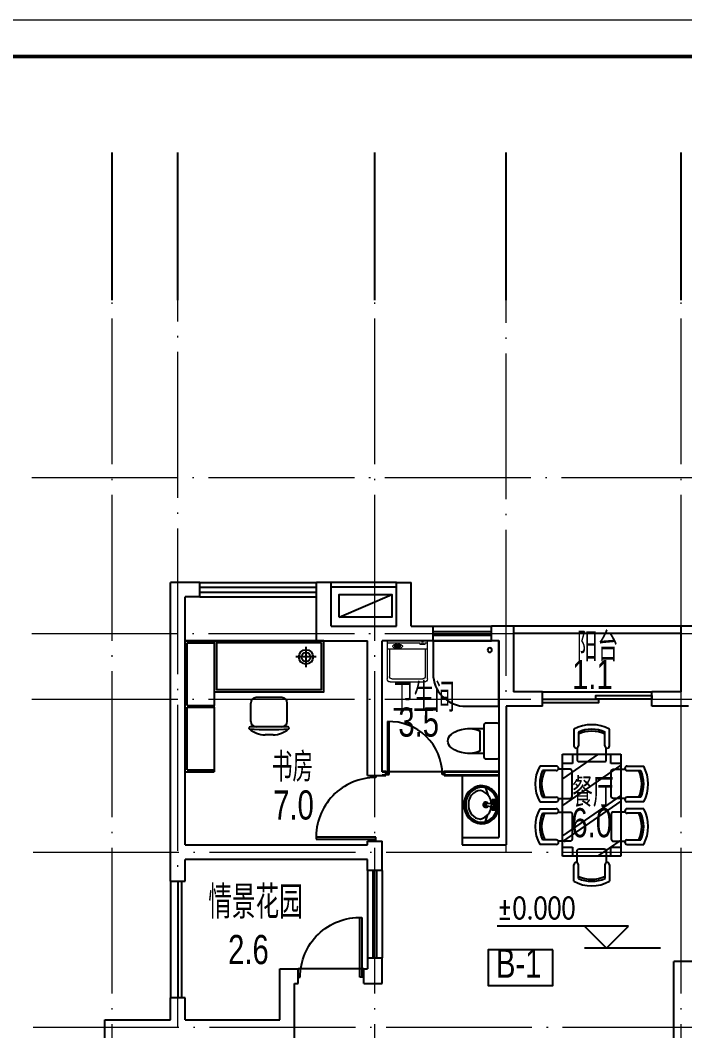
# Model space of a CAD drawing. Extents: x 1332633 to 1595679, y 264824 to 640777.
# Drawn here: x 1345871 to 1354982, y 626916 to 640777 of the extents above; entities that cross this region are included whole.
import ezdxf
from ezdxf.enums import TextEntityAlignment as Align

# ---------------------------------------------------------------- set-up
doc = ezdxf.new("R2010")
doc.units = 0
doc.header["$LTSCALE"] = 1000
doc.header["$MEASUREMENT"] = 0
doc.linetypes.add('DOTE', pattern=[2.42, 2, -0.2, 0.02, -0.2])
doc.layers.get('0').update_dxf_attribs({"linetype": 'CONTINUOUS'})
for name, color, linetype in [('3T_WOOD', 21, 'CONTINUOUS'), ('A-BALCONY_建筑阳台_', 6, 'CONTINUOUS'), ('A-Fur1(建筑厨卫洁具)', 136, 'CONTINUOUS'), ('A-Fur2(建筑家具)', 33, 'CONTINUOUS'), ('A-FUR2_建筑家具_', 33, 'CONTINUOUS'), ('A-FUR2_建筑家具_-RefEdit0', 33, 'CONTINUOUS'), ('A-Ground(室外构件)', 31, 'CONTINUOUS'), ('A-Hz1(房间名称)', 4, 'CONTINUOUS'), ('A-Hz3(房间面积)', 2, 'CONTINUOUS'), ('A-Wall(建筑墙)', 255, 'CONTINUOUS'), ('A-WALL_建筑墙_', 255, 'CONTINUOUS'), ('A-WINDOW(建筑门窗)', 4, 'CONTINUOUS'), ('AXIS', 3, 'CONTINUOUS'), ('C-sheet(通用-图框)', 7, 'CONTINUOUS'), ('DIM_ELEV', 3, 'CONTINUOUS'), ('管井', 5, 'CONTINUOUS')]:
    doc.layers.add(name, color=color, linetype=linetype)
for name, color, linetype, lineweight in [('_公共_图框', 4, 'CONTINUOUS', 5), ('DOTE', 1, 'DOTE', 13), ('JJ', 8, 'CONTINUOUS', 0), ('PUB_TEXT', 7, 'CONTINUOUS', 13), ('WALL', 2, 'CONTINUOUS', 35)]:
    doc.layers.add(name, color=color, linetype=linetype, lineweight=lineweight)
doc.styles.add('_TCH_DIM', font='SIMPLEX', dxfattribs={"width": 0.8, "bigfont": 'HZTXT'})
doc.styles.add('DIM', font='txt')
doc.styles.get("Standard").update_dxf_attribs({"font": 'GBENOR', "bigfont": 'GBCBIG'})
doc.styles.add('SUNYAT1', font='3yromans.shx', dxfattribs={"width": 0.75, "bigfont": '3yhztxt.shx'})
doc.styles.add('图框文字', font='SIMKAI.TTF')

# ---------------------------------------------------------------- blocks, each defined once
blk = doc.blocks.new('A$C3174277A')
at = {"layer": 'A-FUR2_建筑家具_'}
for p, q in [((0, 0), (0, 1800)), ((400, 1800), (0, 1800)), ((27, 913), (27, 1773)), ((27, 1773), (400, 1773)), ((400, 1800), (400, 1773)), ((400, 1773), (400, 913)), ((27, 913), (400, 913)), ((27, 887), (400, 887)), ((27, 27), (27, 887)), ((400, 887), (400, 913)), ((400, 887), (400, 0)), ((0, 0), (400, 0)), ((27, 27), (400, 27))]:
    blk.add_line(p, q, dxfattribs=at)
blk = doc.blocks.new('A$C1AB821B2')
at = {"layer": 'A-FUR2_建筑家具_-RefEdit0'}
for p, q in [((139, 0), (139, 277)), ((0, 139), (277, 139))]:
    blk.add_line(p, q, dxfattribs=at)
for radius in [99.1, 62.3]:
    blk.add_circle((139, 139), radius, dxfattribs=at)
blk = doc.blocks.new('A$C075449E3')
at = {"layer": 'A-FUR2_建筑家具_'}
for p, q in [((111, 494), (111, 1006)), ((186, 1000), (436, 1000)), ((511, 575), (511, 925)), ((0, 695), (0, 805)), ((186, 500), (436, 500))]:
    blk.add_line(p, q, dxfattribs=at)
for points in [[(1291, 0), (1291, 1500), (591, 1500), (591, 0)], [(1261, 30), (1261, 1470), (621, 1470), (621, 30)]]:
    blk.add_lwpolyline(points, close=True, dxfattribs=at)
for centre, radius, start, end in [((351, 794), 351, 139.2735, 178.2349), ((3088, 750), 3015, 174.8023, 185.1977), ((93, 1016), 11.1, 67.33, 139.2735), ((89, 1006), 22.2, 0, 67.33), ((186, 925), 75, 90, 180), ((436, 925), 75, 0, 90), ((351, 706), 351, 181.7651, 220.7265), ((186, 575), 75, 180, 270), ((436, 575), 75, 270, 0), ((93, 484), 11.1, 220.7265, 292.67), ((89, 494), 22.2, 292.67, 0)]:
    blk.add_arc(centre, radius, start, end, dxfattribs=at)
at = {"layer": 'A-FUR2_建筑家具_', "ltscale": 1000000.0, "rotation": 90}
blk.add_blockref('A$C1AB821B2', (1208, 104), dxfattribs=at)
blk = doc.blocks.new('六人餐桌')
at = {"layer": 'A-Fur2(建筑家具)'}
for p, q in [((0, 800), (1400, 800)), ((0, 661), (0, 800)), ((0, 800), (127, 800)), ((0, 0), (0, 800)), ((127, 800), (127, 661)), ((151, 800), (702, 0)), ((200, 771), (207, 763)), ((567, 800), (1118, 0)), ((645, 800), (1196, 0)), ((1179, 800), (1400, 478)), ((1200, 771), (1193, 763)), ((1273, 661), (1273, 800)), ((1273, 800), (1400, 800)), ((1400, 800), (1400, 661)), ((1400, 800), (1400, 0)), ((127, 661), (0, 661)), ((0, 607), (7, 600)), ((1400, 661), (1273, 661)), ((1400, 607), (1393, 600)), ((0, 489), (337, 0)), ((0, 0), (0, 139)), ((0, 139), (127, 139)), ((127, 139), (127, 0)), ((1273, 0), (1273, 139)), ((1273, 139), (1400, 139)), ((1400, 139), (1400, 0)), ((1400, 0), (0, 0)), ((127, 0), (0, 0)), ((200, 29), (207, 37)), ((1200, 29), (1193, 37)), ((1400, 0), (1273, 0))]:
    blk.add_line(p, q, dxfattribs=at)
for points in [[(163, 886), (163, 1113)], [(652, 1113), (652, 886)], [(748, 1113), (748, 886)], [(1237, 886), (1237, 1113)], [(225, 886), (225, 1074)], [(590, 1075), (590, 886)], [(810, 1075), (810, 886)], [(1175, 886), (1175, 1074)], [(-116, 644), (-343, 644)], [(-116, 582), (-304, 582)], [(1516, 644), (1743, 644)], [(1516, 582), (1704, 582)], [(-343, 156), (-116, 156)], [(-304, 218), (-116, 218)], [(1704, 218), (1516, 218)], [(1743, 156), (1516, 156)], [(163, -86), (163, -313)], [(225, -86), (225, -274)], [(590, -275), (590, -86)], [(652, -313), (652, -86)], [(748, -313), (748, -86)], [(810, -275), (810, -86)], [(1175, -86), (1175, -274)], [(1237, -86), (1237, -313)]]:
    blk.add_lwpolyline(points, dxfattribs=at)
for points in [[(607, 858), (607, 695, -0.414214), (581, 669), (234, 669, -0.414214), (207, 695), (207, 858)], [(793, 858), (793, 695, 0.414214), (819, 669), (1166, 669, 0.414214), (1193, 695), (1193, 858)], [(-88, 200), (75, 200, 0.414214), (102, 227), (102, 573, 0.414214), (75, 600), (-88, 600)], [(1488, 200), (1325, 200, -0.414214), (1298, 227), (1298, 573, -0.414214), (1325, 600), (1488, 600)], [(607, -58), (607, 105, 0.414214), (581, 131), (234, 131, 0.414214), (207, 105), (207, -58)], [(793, -58), (793, 105, -0.414214), (819, 131), (1166, 131, -0.414214), (1193, 105), (1193, -58)]]:
    blk.add_lwpolyline(points, format="xyb", dxfattribs=at)
for centre, radius, start, end in [((408, 662), 513, 61.583, 118.5179), ((408, 662), 451, 66.2018, 113.9086), ((992, 662), 513, 61.4821, 118.417), ((992, 662), 451, 66.0914, 113.7982), ((408, 662), 424, 64.6023, 115.5165), ((992, 662), 424, 64.4835, 115.3977), ((194, 886), 31.1, 180, 0), ((621, 886), 31.1, 180, 0), ((779, 886), 31.1, 180, 0), ((1206, 886), 31.1, 180, 0), ((108, 400), 513, 151.4821, 208.417), ((108, 400), 451, 156.0914, 203.7982), ((108, 400), 424, 154.4835, 205.3977), ((-116, 613), 31.1, 270, 90), ((1516, 613), 31.1, 90, 270), ((1292, 400), 424, 334.6023, 25.5165), ((1292, 400), 451, 336.2018, 23.9086), ((1292, 400), 513, 331.583, 28.5179), ((-116, 187), 31.1, 270, 90), ((1516, 187), 31.1, 90, 270), ((194, -86), 31.1, 0, 180), ((621, -86), 31.1, 0, 180), ((779, -86), 31.1, 0, 180), ((1206, -86), 31.1, 0, 180), ((408, 138), 424, 244.4835, 295.3977), ((408, 138), 451, 246.0914, 293.7982), ((992, 138), 424, 244.6023, 295.5165), ((992, 138), 451, 246.2018, 293.9086), ((408, 138), 513, 241.4821, 298.417), ((992, 138), 513, 241.583, 298.5179)]:
    blk.add_arc(centre, radius, start, end, dxfattribs=at)
blk = doc.blocks.new('TO2')
for p, q in [((-162, 236), (-131, 140)), ((-66, 52), (-50, 55)), ((-50, 48), (-66, 52)), ((-57, 70), (-45, 60)), ((-50, 55), (-57, 70)), ((-50, 48), (-57, 34)), ((-45, 44), (-57, 34)), ((-45, 60), (-38, 74)), ((-38, 29), (-45, 44)), ((-38, 74), (-38, 58)), ((-22, 62), (-38, 58)), ((-22, 42), (-38, 45)), ((-38, 29), (-38, 45)), ((-22, 62), (-35, 52)), ((-22, 42), (-35, 52)), ((-162, -228), (-131, -132)), ((-77, -20), (-80, -20)), ((-50, -41), (-66, -44)), ((-50, -48), (-66, -44)), ((-50, -41), (-57, -26)), ((-45, -36), (-57, -26)), ((-50, -48), (-57, -62)), ((-57, -62), (-45, -52)), ((-38, -22), (-45, -36)), ((-45, -52), (-38, -67)), ((-38, -22), (-38, -38)), ((-22, -34), (-38, -38)), ((-22, -54), (-38, -51)), ((-38, -67), (-38, -51)), ((-22, -34), (-35, -44)), ((-22, -54), (-35, -44))]:
    blk.add_line(p, q)
for points in [[(-152, 5), (-152, 19), (-45, 31)], [(-152, 3), (-152, -12), (-80, -20)], [(-77, -20), (-45, -23)]]:
    blk.add_lwpolyline(points)
for points in [[(-77, 27), (-71, 32), (-69, 34), (-69, 69, -0.397649), (-63, 75), (-25, 75, -0.448114), (-19, 69), (-19, 4)], [(-77, -20), (-71, -24), (-69, -26), (-69, -61, 0.397649), (-63, -68), (-25, -68, 0.448114), (-19, -62), (-19, 4)]]:
    blk.add_lwpolyline(points, format="xyb")
for points in [[(-66, 52), (-57, 34), (-38, 29), (-22, 42), (-22, 62), (-38, 74), (-57, 70)], [(-66, -44), (-57, -26), (-38, -22), (-22, -34), (-22, -54), (-38, -67), (-57, -62)]]:
    blk.add_lwpolyline(points, close=True)
for centre, radius in [((-43, 4), 11.1), ((-43, 52), 4.1), ((-43, -44), 4.1)]:
    blk.add_circle(centre, radius)
for centre, radius, start, end in [((-202, 14), 254, 94.668, 182.2445), ((-202, 14), 231, 94.668, 182.2445), ((-217, 24), 176, 94.3056, 186.3213), ((-282, 3), 204, 0.3156, 75.2808), ((-223, 22), 244, 358.482, 89.9831), ((-223, 22), 222, 2.2184, 89.9831), ((-202, -6), 254, 177.7555, 265.332), ((-202, -6), 231, 177.7555, 265.332), ((-217, -17), 176, 173.6787, 265.6944), ((-282, 5), 204, 284.7192, 359.6844), ((-158, 4), 35.5, 29.9432, 329.1629), ((-158, 4), 20.3, 52.3819, 308.4597), ((-403, 3), 403, 355.2019, 4.0377), ((277, 1), 256, 176.6011, 183.7052), ((-223, -15), 244, 270.0169, 359.8405), ((-223, -15), 222, 270.0169, 355.8617)]:
    blk.add_arc(centre, radius, start, end)
blk = doc.blocks.new('A$C4CE9686B')
at = {"layer": 'JJ'}
for p, q in [((0, 552), (0, 0)), ((0, 552), (525, 552)), ((29, 552), (29, 101)), ((71, 448), (79, 448)), ((77, 435), (77, 383)), ((91, 435), (77, 435)), ((91, 383), (91, 435)), ((116, 0), (116, 552)), ((116, 522), (489, 522)), ((521, 490), (521, 62)), ((565, 512), (565, 40)), ((70, 374), (79, 375)), ((77, 383), (91, 383)), ((525, 0), (0, 0)), ((53, 101), (28, 101)), ((28, 34), (53, 34)), ((29, 34), (29, 0)), ((53, 34), (53, 101)), ((116, 30), (489, 30))]:
    blk.add_line(p, q, dxfattribs=at)
blk.add_lwpolyline([(76, 343, 0.185158), (86, 347, 0.102042), (98, 362, 0.060862), (104, 382, 0.047173), (107, 409, 0.047173), (104, 436, 0.060862), (98, 456, 0.102042), (86, 472, 0.185158), (76, 476, 0.185158), (66, 472, 0.102042), (54, 456, 0.060862), (48, 436, 0.047173), (45, 409, 0.047173), (48, 382, 0.060862), (54, 362, 0.102042), (66, 347, 0.185158)], format="xyb", close=True, dxfattribs=at)
for points in [[(71, 448, 0.259034), (68, 446, 0.076276), (64, 437, 0.036515), (62, 426, 0.026615), (61, 411, 0.026615), (62, 396, 0.036515), (64, 385, 0.076276), (68, 376, 0.259034), (71, 375, 0.078462), (72, 375, 0.056762)], [(79, 448, 0.259034), (76, 446, 0.076276), (73, 437, 0.036515), (71, 426, 0.026615), (70, 411, 0.026615), (71, 396, 0.036515), (73, 385, 0.076276), (76, 376, 0.259034), (79, 375, 0.259034), (82, 376, 0.056762), (85, 383, 0.036515)], [(87, 435, 0.008736), (86, 437, 0.076276), (82, 446, 0.259034), (79, 448, 0.259034)]]:
    blk.add_lwpolyline(points, format="xyb", dxfattribs=at)
blk.add_circle((28, 69), 14, dxfattribs=at)
for centre, radius, start, end in [((489, 490), 32, 0, 90), ((525, 512), 40, 0, 90), ((489, 62), 32, 270, 360), ((525, 40), 40, 270, 0)]:
    blk.add_arc(centre, radius, start, end, dxfattribs=at)
at = {"layer": 'JJ', "width": 0.8, "flags": 9}
for tag in ['YSIZE', 'XSIZE']:
    blk.add_attdef(tag, (0, 276), '', height=0.4, rotation=90, dxfattribs=at)
blk = doc.blocks.new('A$C753116E8')
at = {"layer": 'JJ'}
blk.add_blockref('A$C4CE9686B', (0, 0), dxfattribs=at)
blk = doc.blocks.new('A$C3372732A')
at = {"layer": '管井', "color": 1}
blk.add_blockref('A$C753116E8', (0, 0), dxfattribs=at)
blk = doc.blocks.new('坐便器1')
at = {"layer": 'A-Fur1(建筑厨卫洁具)'}
for p, q in [((220, 0), (-220, 0)), ((-250, -30), (-250, -170)), ((250, -170), (250, -30)), ((-220, -200), (220, -200)), ((-170, -200), (-170, -430)), ((140, -260), (-140, -260)), ((170, -430), (170, -200))]:
    blk.add_line(p, q, dxfattribs=at)
for centre, radius, start, end in [((-220, -30), 30, 90, 180), ((220, -30), 30, 0, 90), ((-220, -170), 30, 180, 270), ((227, -413), 398, 157.4505, 216.6381), ((-227, -413), 398, 323.3619, 22.5495), ((220, -170), 30, 270, 0), ((0, -590), 110, 213.4509, 326.5491)]:
    blk.add_arc(centre, radius, start, end, dxfattribs=at)
blk = doc.blocks.new('E103')
at = {"layer": 'A-Fur1(建筑厨卫洁具)', "rotation": 180}
blk.add_blockref('坐便器1', (1004, -576), dxfattribs=at)
blk = doc.blocks.new('DOOR_B01')
for p, q in [((-0.47, 0.895), (-0.47, -0.015)), ((-0.44, -0.015), (-0.44, 0.895)), ((-0.5, 0.015), (-0.47, 0.015)), ((-0.5, -0.015), (-0.5, 0.015)), ((0.47, 0.015), (0.5, 0.015)), ((0.5, 0.015), (0.5, -0.015)), ((-0.5, -0.015), (-0.44, -0.015)), ((0.5, -0.015), (0.47, -0.015))]:
    blk.add_line(p, q)
blk.add_arc((-0.44, -0.015), 0.91, 0, 91.8892)
blk = doc.blocks.new('淋浴')
at = {"layer": 'A-Fur1(建筑厨卫洁具)'}
blk.add_lwpolyline([(-900, -450), (-900, 0), (0, 0), (0, -900), (-450, -900, -0.414214)], format="xyb", close=True, dxfattribs=at)
blk.add_circle((-129, -123), 30, dxfattribs=at)
blk = doc.blocks.new('DOOR_A01')
for points in [[(0.0125, 0), (0.0125, 1), (-0.5, 1), (-0.5, 0)], [(-0.0125, 0), (-0.0125, -1), (0.5, -1), (0.5, 0)]]:
    blk.add_lwpolyline(points, close=True)
blk = doc.blocks.new('A$C79D20D74')
at = {"layer": 'A-Ground(室外构件)'}
blk.add_line((0, 720), (315, 0), dxfattribs=at)
blk.add_lwpolyline([(0, 720), (315, 720), (315, 0), (0, 0)], close=True, dxfattribs=at)
blk = doc.blocks.new('WIN_03X1200X200')
at = {"layer": 'A-WINDOW(建筑门窗)'}
for p, q in [((-0.5, 0.083), (0.5, 0.083)), ((-0.5, 0.021), (0.5, 0.021)), ((-0.5, -0.021), (0.5, -0.021)), ((-0.5, -0.083), (0.5, -0.083))]:
    blk.add_line(p, q, dxfattribs=at)
blk = doc.blocks.new('vvxv')
at = {"layer": '_公共_图框'}
blk.add_lwpolyline([(-63000, 0), (0, 0), (0, 29700), (-63000, 29700)], close=True, dxfattribs=at)
at = {"layer": '_公共_图框', "const_width": 50}
blk.add_lwpolyline([(-61750, 500), (-500, 500), (-500, 29200), (-61750, 29200)], close=True, dxfattribs=at)
at = {"layer": '_公共_图框', "style": '图框文字'}
for tag, height, p in [('建设单位', 250, (-2500, 19150)), ('合作单位', 250, (-2527, 16842)), ('项目名称', 250, (-2500, 15150)), ('项目编号', 250, (-2500, 13150)), ('建筑', 175, (-1300, 2800)), ('方案深化', 175, (-1300, 2450)), ('1:100', 175, (-1300, 2100)), ('20090705', 175, (-1300, 1750)), ('图号', 175, (-1300, 1225))]:
    blk.add_attdef(tag, text='', height=height, dxfattribs=at).set_placement(p, align=Align.MIDDLE_CENTER)

msp = doc.modelspace()

# ---------------------------------------------------------------- linework, layer by layer
at = {"layer": 'A-BALCONY_建筑阳台_'}
for p, q in [((1354932, 632466, 0), (1352632, 632466)), ((1354932, 632366, 0), (1352632, 632366)), ((1347932, 628966), (1347932, 627366)), ((1348032, 628966), (1348032, 627366)), ((1348082, 628966), (1348082, 627366))]:
    msp.add_line(p, q, dxfattribs=at)
at = {"layer": 'A-Fur1(建筑厨卫洁具)'}
msp.add_line((1351932, 630416), (1351932, 629566), dxfattribs=at)
at = {"layer": 'A-Ground(室外构件)'}
for p, q in [((1351032, 633066), (1350132, 633066)), ((1351032, 632999), (1350132, 632999))]:
    msp.add_line(p, q, dxfattribs=at)
at = {"layer": 'A-Hz1(房间名称)', "color": 6}
msp.add_lwpolyline([(1353174, 628024), (1352285, 628024), (1352285, 627536), (1353174, 627536)], close=True, dxfattribs=at)
at = {"layer": 'A-Wall(建筑墙)'}
for p, q in [((1348132, 633066), (1347932, 633066)), ((1348332, 633066), (1347932, 633066)), ((1348232, 633066), (1348032, 633066)), ((1349932, 632266), (1349932, 633066)), ((1350132, 633066), (1349932, 633066)), ((1350132, 632466), (1350132, 633066)), ((1351032, 632466), (1351032, 633066)), ((1351032, 633066), (1351232, 633066)), ((1351232, 632466), (1351232, 633066)), ((1350132, 632466), (1351032, 632466)), ((1351232, 632466), (1351532, 632466))]:
    msp.add_line(p, q, dxfattribs=at)
at = {"layer": 'A-WALL_建筑墙_'}
for p, q in [((1347932, 628966), (1347932, 633066)), ((1348332, 632866), (1348332, 633066)), ((1348132, 629466), (1348132, 632866)), ((1348332, 632866), (1348132, 632866)), ((1351532, 632266), (1351532, 632466)), ((1352632, 632466), (1352332, 632466)), ((1352332, 632266), (1352332, 632466)), ((1352332, 632266), (1352332, 632466)), ((1352632, 632466), (1352632, 631566)), ((1355132, 632466, 0), (1354932, 632466, 0)), ((1354932, 631566, 0), (1354932, 632466, 0)), ((1349932, 632266), (1350632, 632266)), ((1350632, 630416), (1350632, 632266)), ((1350832, 630466), (1350832, 632266)), ((1351532, 632266), (1350832, 632266)), ((1352432, 632266), (1352332, 632266)), ((1352432, 632266), (1352432, 629566)), ((1353032, 631566), (1352632, 631566)), ((1353032, 631366), (1353032, 631566)), ((1354932, 631566, 0), (1354532, 631566)), ((1354532, 631366), (1354532, 631566)), ((1353032, 631366), (1352532, 631366)), ((1352532, 631366), (1352532, 629466)), ((1355032, 631366, 0), (1354532, 631366)), ((1350632, 630416), (1350832, 630416)), ((1348132, 629466), (1350632, 629466)), ((1350632, 629466), (1350632, 629516)), ((1350632, 629516), (1350832, 629516)), ((1350832, 629116), (1350832, 629516)), ((1351932, 629566), (1352432, 629566)), ((1351932, 629566), (1351932, 629466)), ((1351932, 629466), (1352532, 629466)), ((1348132, 628966), (1348132, 629266)), ((1350632, 629266), (1348132, 629266)), ((1350632, 629116), (1350632, 629266)), ((1350832, 629116), (1350632, 629116)), ((1347932, 628966), (1348132, 628966)), ((1350632, 627916), (1350832, 627916)), ((1350832, 627566), (1350832, 627916)), ((1354832, 622566), (1354832, 627866)), ((1355082, 627866), (1354832, 627866)), ((1349432, 627066), (1349432, 627766)), ((1349432, 627766), (1349682, 627766)), ((1349682, 627566), (1349682, 627766)), ((1350582, 627566), (1350582, 627766)), ((1349632, 626366), (1349632, 627566)), ((1349632, 627566), (1349682, 627566)), ((1350582, 627566), (1350832, 627566)), ((1347932, 627066), (1347932, 627366)), ((1348132, 627366), (1347932, 627366)), ((1348132, 627066), (1348132, 627366)), ((1347032, 627066), (1347932, 627066)), ((1347032, 626466), (1347032, 627066)), ((1348132, 627066), (1349432, 627066))]:
    msp.add_line(p, q, dxfattribs=at)
at = {"layer": 'A-WINDOW(建筑门窗)'}
for p, q in [((1348332, 633066), (1349932, 633066)), ((1348332, 632999), (1349932, 632999)), ((1348332, 632932), (1349932, 632932)), ((1348332, 632866), (1349932, 632866)), ((1351532, 632466), (1352332, 632466)), ((1351532, 632391), (1352332, 632391)), ((1348132, 632266), (1349532, 632266)), ((1348232, 632266), (1349932, 632266)), ((1351532, 632341), (1352332, 632341)), ((1351532, 632266), (1352332, 632266)), ((1353032, 631566), (1354532, 631566)), ((1351682, 630466), (1350882, 630466)), ((1350582, 627766), (1349682, 627766))]:
    msp.add_line(p, q, dxfattribs=at)
at = {"layer": 'AXIS'}
for p, q in [((1347132, 636939), (1347132, 638964)), ((1348032, 636939), (1348032, 638964)), ((1350732, 636939), (1350732, 638964)), ((1352532, 636939), (1352532, 638964)), ((1354932, 636939), (1354932, 638964))]:
    msp.add_line(p, q, dxfattribs=at)
at = {"layer": 'C-sheet(通用-图框)'}
for p in [(1350632, 627916), (1350582, 627766)]:
    msp.add_line(p, (1350632, 627766), dxfattribs=at)
at = {"layer": 'DIM_ELEV'}
for p, q in [((1354209, 628351), (1352409, 628351)), ((1353909, 628051), (1353609, 628351)), ((1353909, 628051), (1354209, 628351)), ((1354649, 628051), (1353609, 628051))]:
    msp.add_line(p, q, dxfattribs=at)
at = {"layer": 'DOTE'}
for p, q in [((1347132, 620166), (1347132, 637199)), ((1348032, 626966), (1348032, 637199)), ((1350732, 620166), (1350732, 637199)), ((1352532, 629366), (1352532, 637199)), ((1354932, 620166), (1354932, 637199)), ((1346032, 634505), (1393109, 634505)), ((1346032, 632366), (1393109, 632366)), ((1346032, 631466), (1393109, 631466)), ((1346047, 629366), (1393123, 629366)), ((1346047, 626966), (1393123, 626966))]:
    msp.add_line(p, q, dxfattribs=at)
at = {"layer": 'WALL', "ltscale": 0.08}
for p, q in [((1350882, 630466), (1350832, 630466)), ((1350882, 630416), (1350832, 630416)), ((1352432, 630466), (1351682, 630466)), ((1352432, 630416), (1351682, 630416))]:
    msp.add_line(p, q, dxfattribs=at)
at = {"layer": 'WALL'}
for p, q in [((1350882, 630466), (1350882, 630416)), ((1351682, 630466), (1351682, 630416))]:
    msp.add_line(p, q, dxfattribs=at)

# ---------------------------------------------------------------- block references
msp.add_blockref('vvxv', (1401833, 611077))
at = {"layer": 'A-Fur1(建筑厨卫洁具)', "xscale": -1}
for name, p, rotation in [('A$C3372732A', (1351454, 632266), 90), ('淋浴', (1352432, 632266), 270)]:
    msp.add_blockref(name, p, dxfattribs=dict(at, rotation=rotation))
at = {"layer": 'A-Fur1(建筑厨卫洁具)'}
ref = msp.add_blockref('E103', (1351857, 631894), dxfattribs=dict(at, xscale=-1, rotation=90))
ref.add_attrib('SN TY UN', '座式便器**套', (1352424, 630914), dxfattribs={"layer": '0', "height": 0.01, "rotation": 90, "style": 'DIM'})
ref.add_attrib('XYVALUE', '(500 715)', (1352424, 630914), dxfattribs={"layer": '0', "height": 0.01, "rotation": 90, "style": 'DIM'})
at = {"layer": 'A-Fur1(建筑厨卫洁具)', "rotation": 0.01309253893755802}
msp.add_blockref('TO2', (1352411, 630012), dxfattribs=at)
at = {"layer": 'A-FUR2_建筑家具_'}
msp.add_blockref('A$C3174277A', (1348132, 630466), dxfattribs=at)
for name, p, rotation in [('A$C075449E3', (1350032, 630974), 90), ('六人餐桌', (1353306, 630709), 270)]:
    msp.add_blockref(name, p, dxfattribs=dict(at, rotation=rotation))
at = {"layer": 'A-Ground(室外构件)', "rotation": 90}
msp.add_blockref('A$C79D20D74', (1350964, 632587), dxfattribs=at)
at = {"layer": 'A-WINDOW(建筑门窗)'}
for name, p, xscale, yscale, zscale in [('DOOR_A01', (1353782, 631466), -1500, 50, 1500), ('DOOR_B01', (1350132, 627666), -900, 900, 900)]:
    msp.add_blockref(name, p, dxfattribs=dict(at, xscale=xscale, yscale=yscale, zscale=zscale))
for name, p, xscale, yscale, zscale, rotation in [('DOOR_B01', (1351282, 630441), -800, -800, 800, 180), ('DOOR_B01', (1350732, 629966), -899.9999999995343, -899.9999999995343, 899.9999999995924, 270.0000000000593), ('WIN_03X1200X200', (1350732, 628516), 1200, 1200, 1200, 270.0000000000445)]:
    msp.add_blockref(name, p, dxfattribs=dict(at, xscale=xscale, yscale=yscale, zscale=zscale, rotation=rotation))

# ---------------------------------------------------------------- texts
at = {"layer": '3T_WOOD', "insert": (1349745, 628454), "char_height": 450, "width": 1552.5, "attachment_point": 9}
msp.add_mtext('{\\C2;情景花园}', dxfattribs=at)
at = {"layer": 'A-Hz1(房间名称)', "style": 'SUNYAT1', "width": 0.75}
for s, p in [('阳台 ', (1353501, 631981)), ('卫生间', (1350975, 631288)), ('书房', (1349318, 630333)), ('餐厅', (1353437, 629984)), ('B-1', (1352393, 627642))]:
    msp.add_text(s, height=400, dxfattribs=at).set_placement(p)
at = {"layer": 'A-Hz3(房间面积)', "style": 'SUNYAT1', "width": 0.75}
for s, p in [('1.1', (1353437, 631602)), ('3.5', (1351055, 630950)), ('7.0', (1349339, 629813)), ('6.0', (1353428, 629570)), ('2.6', (1348721, 627830))]:
    msp.add_text(s, height=400, dxfattribs=at).set_placement(p)
at = {"layer": 'PUB_TEXT', "style": '_TCH_DIM', "width": 0.752941}
msp.add_text('%%P0.000', height=297.5, dxfattribs=at).set_placement((1352409, 628451))

doc.saveas('drawing.dxf')
